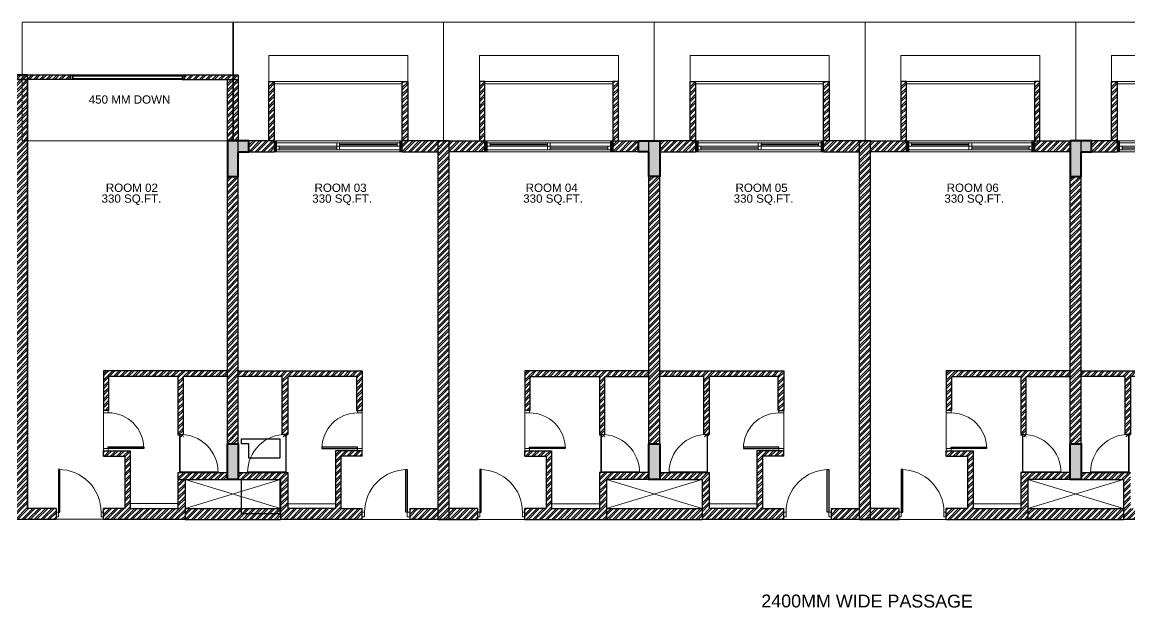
# Model space of a CAD drawing. Header units: millimetres. Extents: x 149548 to 2069915, y -1587483 to -1219800.
# Drawn here: x 1746368 to 1769735, y -1373741 to -1361165 of the extents above; entities that cross this region are included whole.
import ezdxf

# ---------------------------------------------------------------- set-up
doc = ezdxf.new("R2010")
doc.units = ezdxf.units.MM
doc.header["$MEASUREMENT"] = 0
for name, pattern in [('ACAD_ISO02W100', [15, 12, -3]), ('ACAD_ISO03W100', [30, 12, -18]), ('AUDIT_D_060311083008-3', [0, 0]), ('HIDDEN', [0.375, 0.25, -0.125])]:
    doc.linetypes.add(name, pattern=pattern)
doc.layers.add('A-DOOR', color=140, linetype='AUDIT_D_060311083008-3', lineweight=5, transparency=0.5)
doc.layers.add('WINDOW FRAME_MOFA', color=19, linetype='Continuous', lineweight=15, transparency=0.4)
for name, color, linetype in [('A-Symbol', 40, 'Continuous'), ('DOOR_MOFA', 7, 'Continuous'), ('S-STRU. CUTOUT', 3, 'Continuous')]:
    doc.layers.add(name, color=color, linetype=linetype)
for name, color, linetype, lineweight in [('BRICK WALL_MOFA', 8, 'Continuous', 30), ('CONCRETE_MOFA', 230, 'Continuous', 40), ('DIMENSION_MOFA', 62, 'HIDDEN', 15), ('DOOR FRAME_MOFA', 42, 'Continuous', 15), ('DOOR SWING_MOFA', 49, 'ACAD_ISO03W100', 5), ('ELEV_09_MOFA', 37, 'Continuous', 9), ('ELEV_15_MOFA', 31, 'Continuous', 15), ('ELEV_20_MOFA', 51, 'Continuous', 20), ('GLASS_MOFA', 4, 'Continuous', 5), ('GLAZING_MOFA', 141, 'Continuous', 13), ('OVERHEAD LINES_MOFA', 252, 'ACAD_ISO02W100', 9), ('TEXT_MOFA', 222, 'Continuous', 18), ('TOILET FIXTURES_MOFA', 8, 'Continuous', 5)]:
    doc.layers.add(name, color=color, linetype=linetype, lineweight=lineweight)
doc.layers.add('HATCH SOLID_MOFA', color=7, linetype='Continuous', lineweight=5, true_color=0x9c9c9c)
doc.layers.add('HATCH_LIGHT_MOFA', color=7, linetype='Continuous', lineweight=5, true_color=0x5b5b5b)
doc.styles.add('1-100', font='arial.ttf', dxfattribs={"height": 400})
pattern_1 = [(45, (2077931.49, -1366866.46), (-67.35192, 67.35192), []), (45, (2077976.39, -1366866.46), (-67.35192, 67.35192), [])]

# ---------------------------------------------------------------- blocks, each defined once
blk = doc.blocks.new('zw$E70C-flat-2')
at = {"layer": 'HATCH_LIGHT_MOFA', "transparency": 33554687}
h = blk.add_hatch(color=256, dxfattribs=at)
h.dxf.hatch_style = 1
h.paths.add_polyline_path([(15070, -20625), (15520, -20625), (15520, -19875), (15070, -19875)])
h.paths.add_polyline_path([(15070, -8200), (15070, -8950), (15300, -8950), (15300, -8430), (15520, -8430), (15520, -8200)])
h.paths.add_polyline_path([(41740, -8200), (41740, -8950), (41970, -8950), (41970, -8430), (42190, -8430), (42190, -8200)])
h.paths.add_polyline_path([(33080, -8200), (33080, -8950), (32850, -8950), (32850, -8430), (32630, -8430), (32630, -8200)])
h.paths.add_polyline_path([(23960, -8200), (23960, -8950), (24190, -8950), (24190, -8430), (24410, -8430), (24410, -8200)])
h.paths.add_polyline_path([(33080, -26560), (33080, -25810), (32850, -25810), (32850, -26330), (32630, -26330), (32630, -26560)])
h.paths.add_polyline_path([(41740, -26560), (41740, -25810), (41970, -25810), (41970, -26330), (42190, -26330), (42190, -26560)])
h.paths.add_polyline_path([(23960, -26560), (23960, -25810), (24190, -25810), (24190, -26330), (24410, -26330), (24410, -26560)])
h.paths.add_polyline_path([(32850, -19875), (33080, -19875), (33080, -20625), (32850, -20625)])
h.paths.add_polyline_path([(41740, -19875), (41970, -19875), (41970, -20625), (41740, -20625)])
h.paths.add_polyline_path([(23960, -19875), (24190, -19875), (24190, -20625), (23960, -20625)])
h.paths.add_polyline_path([(41740, -14590), (41970, -14590), (41970, -15340), (41740, -15340)])
h.paths.add_polyline_path([(23960, -14590), (24190, -14590), (24190, -15340), (23960, -15340)])
h.paths.add_polyline_path([(32850, -14590), (33080, -14590), (33080, -15340), (32850, -15340)])
at = {"layer": 'CONCRETE_MOFA'}
for points in [[(23960, -8200), (23960, -8950), (24190, -8950), (24190, -8430), (24410, -8430), (24410, -8200)], [(33080, -8200), (33080, -8950), (32850, -8950), (32850, -8430), (32630, -8430), (32630, -8200)], [(41740, -8200), (41740, -8950), (41970, -8950), (41970, -8430), (42190, -8430), (42190, -8200)], [(23960, -14590), (24190, -14590), (24190, -15340), (23960, -15340)], [(32850, -14590), (33080, -14590), (33080, -15340), (32850, -15340)], [(41740, -14590), (41970, -14590), (41970, -15340), (41740, -15340)]]:
    blk.add_lwpolyline(points, close=True, dxfattribs=at)
blk = doc.blocks.new('zw$18A6')
at = {"layer": 'S-STRU. CUTOUT'}
for points in [[(300, 6145), (1107, 6145), (1107, 5735), (450, 5735), (450, 6035), (300, 6035)], [(1105, 4560), (300, 4560), (300, 5285), (1105, 5285)]]:
    blk.add_lwpolyline(points, close=True, dxfattribs=at)
blk = doc.blocks.new('SGE-flat-1')
at = {"layer": 'DOOR FRAME_MOFA'}
for points in [[(337070, -187997), (337120, -187997), (337120, -188097), (337070, -188097)], [(338020, -187997), (338070, -187997), (338070, -188097), (338020, -188097)]]:
    blk.add_lwpolyline(points, close=True, dxfattribs=at)
at = {"layer": 'DOOR SWING_MOFA', "linetype": 'Continuous'}
blk.add_arc((337120, -188097), 900, 270, 0, dxfattribs=at)
at = {"layer": 'DOOR_MOFA'}
blk.add_lwpolyline([(337120, -188097), (337150, -188097), (337150, -188997), (337120, -188997)], close=True, dxfattribs=at)
blk = doc.blocks.new('WG-flat-1')
at = {"layer": 'DOOR FRAME_MOFA'}
for points in [[(338070, -188049), (338070, -188099), (338170, -188099), (338170, -188049)], [(338070, -188849), (338070, -188899), (338170, -188899), (338170, -188849)]]:
    blk.add_lwpolyline(points, close=True, dxfattribs=at)
at = {"layer": 'DOOR SWING_MOFA', "linetype": 'Continuous'}
blk.add_arc((338170, -188099), 750, 270, 0, dxfattribs=at)
at = {"layer": 'DOOR_MOFA'}
blk.add_lwpolyline([(338170, -188099), (338170, -188129), (338920, -188129), (338920, -188099)], close=True, dxfattribs=at)
blk = doc.blocks.new('gsoor-flat-1')
at = {"layer": 'GLASS_MOFA'}
h = blk.add_hatch(color=256, dxfattribs=at)
h.dxf.hatch_style = 1
h.paths.add_polyline_path([(31700, -10299, -0.004445), (31688, -10299), (31688, -10287), (31700, -10287)])
h.paths.add_polyline_path([(31688, -9636), (31688, -9624), (31700, -9624), (31700, -9636)])
for p, q in [((31688, -10299), (31688, -9624)), ((31688, -9636), (31700, -9636)), ((31700, -9624), (32375, -9624)), ((31700, -9636), (31700, -9624)), ((31700, -9636), (32375, -9636)), ((31688, -10287), (31700, -10287)), ((31688, -10299), (31700, -10299)), ((31700, -10299), (31700, -10287))]:
    blk.add_line(p, q, dxfattribs=at)
blk.add_lwpolyline([(31688, -9636), (31700, -9636), (31700, -9624), (31688, -9624)], close=True, dxfattribs=at)
blk.add_arc((31700, -9624), 675, 268.9814, 0, dxfattribs=at)
blk = doc.blocks.new('*U248')
at = {"layer": 'WINDOW FRAME_MOFA'}
h = blk.add_hatch(dxfattribs=at)
h.set_pattern_fill('ANSI31', color=256, scale=100, angle=180)
h.set_pattern_definition([(45, (16019.125, 104858.141), (-8.8388348, 8.8388348), [])])
h.paths.add_polyline_path([(-2700, 230), (-2650, 230), (-2650, 150), (-2650, 0), (-2700, 0)])
h = blk.add_hatch(dxfattribs=at)
h.set_pattern_fill('ANSI31', color=256, scale=100, angle=180)
h.set_pattern_definition([(45, (15470.663, 104858.141), (-8.8388348, 8.8388348), [])])
h.paths.add_polyline_path([(0, 0), (-50, 0), (-50, 230), (0, 230)])
at = {"layer": 'GLAZING_MOFA'}
for points in [[(-1379, 84), (-2593, 84), (-2593, 72), (-1379, 72)], [(-107, 159), (-1321, 159), (-1321, 147), (-107, 147)]]:
    blk.add_lwpolyline(points, close=True, dxfattribs=at)
at = {"layer": 'WINDOW FRAME_MOFA'}
for p, q in [((-1379, 115), (-2593, 115)), ((-107, 190), (-1321, 190)), ((-1321, 115), (-107, 115))]:
    blk.add_line(p, q, dxfattribs=at)
for points in [[(-2650, 230), (-2700, 230), (-2700, 0), (-2650, 0)], [(0, 230), (-2700, 230), (-2700, 0), (0, 0)], [(-50, 190), (-2650, 190), (-2650, 40), (-50, 40)], [(-2650, 115), (-2593, 115), (-2593, 40), (-2650, 40)], [(-1379, 190), (-1321, 190), (-1321, 115), (-1379, 115)], [(-1321, 115), (-1379, 115), (-1379, 40), (-1321, 40)], [(-50, 190), (-107, 190), (-107, 115), (-50, 115)], [(0, 230), (-50, 230), (-50, 0), (0, 0)]]:
    blk.add_lwpolyline(points, close=True, dxfattribs=at)

msp = doc.modelspace()

# ---------------------------------------------------------------- hatches: boundary and pattern name
at = {"layer": 'HATCH SOLID_MOFA'}
h = msp.add_hatch(dxfattribs=at)
h.set_pattern_fill('ANSI32', color=256, scale=10)
h.set_pattern_definition(pattern_1)
h.paths.add_polyline_path([(1750698.04, -1362275.38), (1750928.04, -1362275.38), (1750928.04, -1363664.09), (1750698.04, -1363664.09)])
h.paths.add_polyline_path([(1741808.04, -1363665.38), (1741808.04, -1362276.66), (1742038.04, -1362276.66), (1742038.04, -1363665.38), (1741808.04, -1363665.38)])
h.paths.add_polyline_path([(1746253.04, -1362275.38), (1746483.04, -1362275.38), (1746483.04, -1363665.38), (1746253.04, -1363665.38)])
h = msp.add_hatch(dxfattribs=at)
h.set_pattern_fill('ANSI32', color=256, scale=10)
h.set_pattern_definition(pattern_1)
h.paths.add_polyline_path([(1746368.11, -1362375.38), (1746368.11, -1362275.38), (1747440.61, -1362275.38), (1747440.61, -1362375.38)])
h.paths.add_polyline_path([(1749740.54, -1362375.38), (1749740.54, -1362275.38), (1750928.04, -1362275.38), (1750928.04, -1362375.38)])
h = msp.add_hatch(dxfattribs=at)
h.set_pattern_fill('ANSI32', color=256, scale=10)
h.set_pattern_definition(pattern_1)
h.paths.add_polyline_path([(1776725.63, -1362415.38), (1776610.63, -1362415.38), (1776610.63, -1362465.38), (1776610.63, -1363665.05), (1776725.63, -1363665.05)])
h.paths.add_polyline_path([(1773910.63, -1362415.38), (1773795.63, -1362415.38), (1773795.63, -1363665.05), (1773910.63, -1363665.05)])
h.paths.add_polyline_path([(1772165.59, -1363665.05), (1772280.59, -1363665.05), (1772280.59, -1362415.38), (1772165.59, -1362415.38), (1772165.59, -1362465.38)])
h.paths.add_polyline_path([(1767720.59, -1363665.05), (1767835.59, -1363665.05), (1767835.59, -1362415.38), (1767720.59, -1362415.38), (1767720.59, -1362465.38)])
h.paths.add_polyline_path([(1769465.59, -1362415.38), (1769350.59, -1362415.38), (1769350.59, -1363665.05), (1769465.59, -1363665.05)])
h.paths.add_polyline_path([(1764905.59, -1363665.05), (1765020.59, -1363665.05), (1765020.59, -1362415.38), (1764905.59, -1362415.38)])
h.paths.add_polyline_path([(1763390.54, -1362415.38), (1763275.54, -1362415.38), (1763275.54, -1362465.38), (1763275.54, -1363665.05), (1763390.54, -1363665.05)])
h.paths.add_polyline_path([(1760460.54, -1363665.05), (1760575.54, -1363665.05), (1760575.54, -1362415.38), (1760460.54, -1362415.38)])
h.paths.add_polyline_path([(1758830.54, -1363665.05), (1758945.54, -1363665.05), (1758945.54, -1362415.38), (1758830.54, -1362415.38), (1758830.54, -1362465.38)])
h.paths.add_polyline_path([(1756015.54, -1363665.05), (1756130.54, -1363665.05), (1756130.54, -1362415.38), (1756015.54, -1362415.38)])
h.paths.add_polyline_path([(1754500.5, -1362415.38), (1754385.5, -1362415.38), (1754385.5, -1362465.38), (1754385.5, -1363665.05), (1754500.5, -1363665.05)])
h.paths.add_polyline_path([(1751570.5, -1363665.05), (1751685.5, -1363665.05), (1751685.5, -1362415.38), (1751570.5, -1362415.38)])
h = msp.add_hatch(dxfattribs=at)
h.set_pattern_fill('ANSI32', color=256, scale=10)
h.set_pattern_definition(pattern_1)
h.paths.add_polyline_path([(1741808.04, -1370805.38), (1741808.04, -1364595.38), (1742038.04, -1364595.38), (1742038.04, -1368515.38), (1744653.04, -1368515.38), (1744653.04, -1369350.38), (1744538.04, -1369350.38), (1744538.04, -1368630.38), (1743080.54, -1368630.38), (1743080.54, -1369855.38), (1742965.54, -1369855.38), (1742965.54, -1368630.38), (1742038.04, -1368630.38), (1742038.04, -1370655.38), (1743080.54, -1370655.38), (1743080.54, -1371415.38), (1744088.04, -1371415.38), (1744088.04, -1370315.38), (1744088.04, -1370200.38), (1744653.04, -1370200.38), (1744653.04, -1370315.38), (1744203.04, -1370315.38), (1744203.04, -1371415.38), (1744653.04, -1371415.38), (1744653.04, -1371645.38), (1742930.54, -1371645.38), (1742930.54, -1370805.38), (1741808.04, -1370805.38)])
h.paths.add_polyline_path([(1748083.04, -1369349.09), (1748083.04, -1368514.09), (1750698, -1368514.09), (1750698, -1368629.09), (1749770.54, -1368629.09), (1749770.54, -1369904.09), (1749655.54, -1369904.09), (1749655.54, -1368629.09), (1748198.04, -1368629.09), (1748198.04, -1369349.09), (1748083.04, -1369349.09)])
h.paths.add_polyline_path([(1748083.04, -1371644.09), (1748083.04, -1371414.09), (1748533.04, -1371414.09), (1748533.04, -1370314.09), (1748083.04, -1370314.09), (1748083.04, -1370199.09), (1748648.04, -1370199.09), (1748648.04, -1370314.09), (1748648.04, -1371414.09), (1749655.54, -1371414.09), (1749655.54, -1370805.38), (1749805.5, -1370805.38), (1749805.54, -1370805.39), (1749805.54, -1371415.36), (1749805.5, -1371415.38), (1749805.54, -1371415.38), (1749805.54, -1371644.09)])
h.paths.add_polyline_path([(1746253.04, -1371644.09), (1746253.04, -1371415.38), (1746253.09, -1371415.38), (1746253.09, -1370315.38), (1746253.04, -1370315.38), (1746253.04, -1364595.38), (1746483.04, -1364595.38), (1746483.04, -1369114.09), (1746483.04, -1369126.09), (1746483.04, -1369714.09), (1746483.04, -1370302.09), (1746483.04, -1370314.09), (1746483, -1370314.09), (1746483, -1371414.09), (1746483.04, -1371414.09), (1746483.04, -1371415.38), (1746483.04, -1371644.09)])
h.paths.add_polyline_path([(1746253.04, -1363665.38), (1746483.04, -1363665.38), (1746483.04, -1363895.38), (1746483.04, -1364594.09), (1746253.04, -1364594.09)])
h.paths.add_polyline_path([(1745653.04, -1371645.38), (1745653.04, -1371415.38), (1745673.09, -1371415.38), (1746253.04, -1371415.38), (1746253.04, -1371644.09), (1746483.04, -1371644.09), (1746483.04, -1371645.38)])
h.paths.add_polyline_path([(1749655.54, -1370805.38), (1749655.54, -1370654.09), (1750698, -1370654.09), (1750698, -1370805.38)])
h.paths.add_polyline_path([(1746483.04, -1371644.09), (1746483.04, -1371414.09), (1747063, -1371414.09), (1747083.04, -1371414.09), (1747083.04, -1371644.09)])
h.paths.add_polyline_path([(1741808.04, -1364595.38), (1741808.04, -1364415.38), (1742038.04, -1364415.38), (1742038.04, -1364595.38)])
h = msp.add_hatch(dxfattribs=at)
h.set_pattern_fill('ANSI32', color=256, scale=10)
h.set_pattern_definition(pattern_1)
h.paths.add_polyline_path([(1774753.13, -1368645.38), (1774753.13, -1368515.38), (1777368.13, -1368515.38), (1777368.13, -1366125.38), (1777598.13, -1366125.38), (1777598.13, -1368645.38), (1777368.13, -1368645.38), (1777368.13, -1368630.38), (1776440.63, -1368630.38), (1776440.63, -1368645.38), (1776325.63, -1368645.38), (1776325.63, -1368630.38), (1774868.13, -1368630.38), (1774868.13, -1368645.38)])
h.paths.add_polyline_path([(1755373, -1371645.38), (1755373, -1363665.38), (1756130.54, -1363665.38), (1756130.54, -1363895.38), (1755373.04, -1363895.38), (1755373.04, -1371415.38)])
h.paths.add_polyline_path([(1773153.09, -1371645.38), (1773153.09, -1363665.38), (1773910.63, -1363665.38), (1773910.63, -1363895.38), (1773153.13, -1363895.38), (1773153.13, -1371415.38)])
h.paths.add_polyline_path([(1764263.04, -1371645.38), (1764263.04, -1363665.38), (1765020.59, -1363665.38), (1765020.59, -1363895.38), (1764263.09, -1363895.38), (1764263.09, -1371415.38)])
h.paths.add_polyline_path([(1754385.5, -1363895.38), (1754385.5, -1363665.38), (1755143.04, -1363665.38), (1755143.04, -1371415.38), (1755143, -1371415.38), (1755143, -1363895.38)])
h.paths.add_polyline_path([(1763275.54, -1363895.38), (1763275.54, -1363665.38), (1764033.09, -1363665.38), (1764033.09, -1371415.38), (1764033.04, -1371415.38), (1764033.04, -1363895.38)])
h.paths.add_polyline_path([(1772165.59, -1363895.38), (1772165.59, -1363665.38), (1772923.13, -1363665.38), (1772923.13, -1371415.38), (1772923.09, -1371415.38), (1772923.09, -1363895.38)])
h.paths.add_polyline_path([(1750928.04, -1370805.38), (1750928.04, -1370655.38), (1751970.5, -1370655.38), (1751970.5, -1371415.38), (1752978, -1371415.38), (1752978, -1370315.38), (1752978, -1370200.38), (1753543, -1370200.38), (1753543, -1370315.38), (1753093, -1370315.38), (1753093, -1371415.38), (1753543, -1371415.38), (1753543, -1371645.38), (1751820.5, -1371645.38), (1751820.5, -1370805.38)])
h.paths.add_polyline_path([(1768708.09, -1370805.38), (1768708.09, -1370655.38), (1769750.59, -1370655.38), (1769750.59, -1371415.38), (1770758.09, -1371415.38), (1770758.09, -1370315.38), (1770758.09, -1370200.38), (1771323.09, -1370200.38), (1771323.09, -1370315.38), (1770873.09, -1370315.38), (1770873.09, -1371415.38), (1771323.09, -1371415.38), (1771323.09, -1371645.38), (1769600.59, -1371645.38), (1769600.59, -1370805.38), (1768708.09, -1370805.38)])
h.paths.add_polyline_path([(1756973.04, -1371645.38), (1756973.04, -1371415.38), (1757423.04, -1371415.38), (1757423.04, -1370315.38), (1756973.04, -1370315.38), (1756973.04, -1370200.38), (1757538.04, -1370200.38), (1757538.04, -1370315.38), (1757538.04, -1371415.38), (1758545.54, -1371415.38), (1758545.54, -1370655.38), (1759588.04, -1370655.38), (1759588.04, -1370805.38), (1758695.54, -1370805.38), (1758695.54, -1371645.38), (1756973.04, -1371645.38)])
h.paths.add_polyline_path([(1765863.09, -1371645.38), (1765863.09, -1371415.38), (1766313.09, -1371415.38), (1766313.09, -1370315.38), (1765863.09, -1370315.38), (1765863.09, -1370200.38), (1766428.09, -1370200.38), (1766428.09, -1370315.38), (1766428.09, -1371415.38), (1767435.59, -1371415.38), (1767435.59, -1370655.38), (1768478.04, -1370655.38), (1768478.04, -1370805.38), (1767585.59, -1370805.38), (1767585.59, -1371645.38)])
h.paths.add_polyline_path([(1774753.13, -1371645.38), (1774753.13, -1371415.38), (1775203.13, -1371415.38), (1775203.13, -1370315.38), (1774753.13, -1370315.38), (1774753.13, -1370200.38), (1775318.13, -1370200.38), (1775318.13, -1370315.38), (1775318.13, -1371415.38), (1776325.63, -1371415.38), (1776325.63, -1370655.38), (1777368.04, -1370655.38), (1777368.04, -1370805.38), (1776475.63, -1370805.38), (1776475.63, -1371645.38)])
h.paths.add_polyline_path([(1759818.04, -1370805.38), (1759818.04, -1370655.38), (1760860.54, -1370655.38), (1760860.54, -1371415.38), (1761868.04, -1371415.38), (1761868.04, -1370315.38), (1761868.04, -1370200.38), (1762433.04, -1370200.38), (1762433.04, -1370315.38), (1761983.04, -1370315.38), (1761983.04, -1371415.38), (1762433.04, -1371415.38), (1762433.04, -1371645.38), (1760710.54, -1371645.38), (1760710.54, -1370805.38)])
h.paths.add_polyline_path([(1772923.13, -1368645.38), (1772923.13, -1363665.38), (1773038.13, -1363665.38), (1773153.09, -1363665.38), (1773153.09, -1368645.38)])
h.paths.add_polyline_path([(1764033.2, -1371645.38), (1764033.09, -1363665.38), (1764148.09, -1363665.38), (1764263.04, -1363665.38), (1764263.15, -1371645.38)])
h.paths.add_polyline_path([(1755143.04, -1368645.38), (1755143.04, -1363665.38), (1755258.04, -1363665.38), (1755373, -1363665.38), (1755373, -1368645.38)])
h.paths.add_polyline_path([(1759588.04, -1368645.38), (1759588.04, -1364415.38), (1759818.04, -1364415.38), (1759818.04, -1368645.38), (1759588.04, -1368645.38)])
h.paths.add_polyline_path([(1768478.09, -1368515.38), (1768478.09, -1364415.38), (1768708.09, -1364415.38), (1768708.09, -1368645.38), (1768478.09, -1368645.38)])
h.paths.add_polyline_path([(1750698, -1368629.09), (1750698, -1368514.09), (1750698.04, -1368514.09), (1750698.04, -1364415.38), (1750928, -1364415.38), (1750928, -1368515.38), (1750928.04, -1368515.38), (1750928.04, -1368630.38), (1750928, -1368630.38), (1750928, -1368645.38), (1750698.04, -1368645.38), (1750698.04, -1368629.09)])
h.paths.add_polyline_path([(1772923.13, -1371645.38), (1772923.13, -1368645.38), (1773153.09, -1368645.38), (1773153.09, -1371645.38)])
h.paths.add_polyline_path([(1755143.04, -1371645.38), (1755143.04, -1368645.38), (1755373, -1368645.38), (1755373, -1371645.38)])
h.paths.add_polyline_path([(1768478.09, -1370055.38), (1768478.09, -1368645.38), (1768708.09, -1368645.38), (1768708.09, -1370805.38), (1768708.04, -1370805.38), (1768708.04, -1370055.38)])
h.paths.add_polyline_path([(1756973.04, -1368645.38), (1756973.04, -1368515.38), (1759588.04, -1368515.38), (1759588.04, -1368630.38), (1758660.54, -1368630.38), (1758660.54, -1368645.38), (1758545.54, -1368645.38), (1758545.54, -1368630.38), (1757088.04, -1368630.38), (1757088.04, -1368645.38)])
h.paths.add_polyline_path([(1768708.09, -1368630.38), (1768708.09, -1368515.38), (1771323.09, -1368515.38), (1771323.09, -1368645.38), (1771208.09, -1368645.38), (1771208.09, -1368630.38), (1769750.59, -1368630.38), (1769750.59, -1368645.38), (1769635.59, -1368645.38), (1769635.59, -1368630.38), (1768708.09, -1368630.38)])
h.paths.add_polyline_path([(1750928.04, -1368630.38), (1750928.04, -1368515.38), (1753543, -1368515.38), (1753543, -1368645.38), (1753428, -1368645.38), (1753428, -1368630.38), (1751970.5, -1368630.38), (1751970.5, -1368645.38), (1751855.5, -1368645.38), (1751855.5, -1368630.38)])
h.paths.add_polyline_path([(1765863.09, -1368515.38), (1768478.09, -1368515.38), (1768478.09, -1368630.38), (1767550.59, -1368630.38), (1767550.59, -1368645.38), (1767435.59, -1368645.38), (1767435.59, -1368630.38), (1765978.09, -1368630.38), (1765978.09, -1368645.38), (1765863.09, -1368645.38)])
h.paths.add_polyline_path([(1759818.04, -1368630.38), (1759818.04, -1368515.38), (1762433.04, -1368515.38), (1762433.04, -1368645.38), (1762318.04, -1368645.38), (1762318.04, -1368630.38), (1760860.54, -1368630.38), (1760860.54, -1368645.38), (1760745.54, -1368645.38), (1760745.54, -1368630.38)])
h.paths.add_polyline_path([(1759588.04, -1370055.38), (1759588.04, -1368645.38), (1759818.04, -1368645.38), (1759818.04, -1370055.38)])
h.paths.add_polyline_path([(1750698.04, -1370055.38), (1750698.04, -1368645.38), (1750928, -1368645.38), (1750928, -1370055.38)])
h.paths.add_polyline_path([(1777368.13, -1370055.38), (1777368.13, -1368645.38), (1777598.13, -1368645.38), (1777598.13, -1370055.38)])
h.paths.add_polyline_path([(1776610.63, -1363895.38), (1776610.63, -1363665.38), (1777368.04, -1363665.38), (1777368.04, -1363895.38)])
h.paths.add_polyline_path([(1767720.59, -1363895.38), (1767720.59, -1363665.38), (1768478.09, -1363665.38), (1768478.09, -1363895.38)])
h.paths.add_polyline_path([(1759818.04, -1363895.38), (1759818.04, -1363665.38), (1760575.54, -1363665.38), (1760575.54, -1363895.38)])
h.paths.add_polyline_path([(1758545.54, -1369905.38), (1758545.54, -1368645.38), (1758660.54, -1368645.38), (1758660.54, -1369905.38)])
h.paths.add_polyline_path([(1776325.63, -1369905.38), (1776325.63, -1368645.38), (1776440.63, -1368645.38), (1776440.63, -1369905.38)])
h.paths.add_polyline_path([(1751855.5, -1369905.38), (1751855.5, -1368645.38), (1751970.5, -1368645.38), (1751970.5, -1369905.38)])
h.paths.add_polyline_path([(1760745.54, -1369905.38), (1760745.54, -1368645.38), (1760860.54, -1368645.38), (1760860.54, -1369905.38)])
h.paths.add_polyline_path([(1767435.59, -1369905.38), (1767435.59, -1368645.38), (1767550.59, -1368645.38), (1767550.59, -1369905.38)])
h.paths.add_polyline_path([(1769635.59, -1369905.38), (1769635.59, -1368645.38), (1769750.59, -1368645.38), (1769750.59, -1369905.38)])
h.paths.add_polyline_path([(1755373, -1371645.38), (1755373, -1371415.38), (1755953, -1371415.38), (1755973.04, -1371415.38), (1755973.04, -1371645.38)])
h.paths.add_polyline_path([(1754543, -1371645.38), (1754543, -1371415.38), (1754563.04, -1371415.38), (1755143.04, -1371415.38), (1755143.04, -1371645.38), (1754543, -1371645.38)])
h.paths.add_polyline_path([(1763433.04, -1371645.38), (1763433.04, -1371415.38), (1763453.09, -1371415.38), (1764033.09, -1371415.38), (1764033.09, -1371645.38), (1763433.04, -1371645.38)])
h.paths.add_polyline_path([(1764263.04, -1371645.38), (1764263.04, -1371415.38), (1764843.04, -1371415.38), (1764863.09, -1371415.38), (1764863.09, -1371645.38)])
h.paths.add_polyline_path([(1772323.09, -1371645.38), (1772323.09, -1371415.38), (1772343.13, -1371415.38), (1772923.13, -1371415.38), (1772923.13, -1371645.38), (1772323.09, -1371645.38)])
h.paths.add_polyline_path([(1773153.09, -1371645.38), (1773153.09, -1371415.38), (1773733.09, -1371415.38), (1773753.13, -1371415.38), (1773753.13, -1371645.38)])
h.paths.add_polyline_path([(1768928.09, -1363895.38), (1768928.09, -1363665.38), (1769465.59, -1363665.38), (1769465.59, -1363895.38)])
h.paths.add_polyline_path([(1758830.54, -1363895.38), (1758830.54, -1363665.38), (1759368.04, -1363665.38), (1759368.04, -1363895.38)])
h.paths.add_polyline_path([(1751148.04, -1363895.38), (1751148.04, -1363665.38), (1751685.5, -1363665.38), (1751685.5, -1363895.38)])
h.paths.add_polyline_path([(1765863.09, -1368645.38), (1765978.09, -1368645.38), (1765978.09, -1369350.38), (1765863.09, -1369350.38)])
h.paths.add_polyline_path([(1753428, -1369350.38), (1753428, -1368645.38), (1753543, -1368645.38), (1753543, -1369350.38)])
h.paths.add_polyline_path([(1771208.09, -1369350.38), (1771208.09, -1368645.38), (1771323.09, -1368645.38), (1771323.09, -1369350.38)])
h.paths.add_polyline_path([(1756973.04, -1368645.38), (1757088.04, -1368645.38), (1757088.04, -1369350.38), (1756973.04, -1369350.38)])
h.paths.add_polyline_path([(1762318.04, -1369350.38), (1762318.04, -1368645.38), (1762433.04, -1368645.38), (1762433.04, -1369350.38)])
h.paths.add_polyline_path([(1774753.13, -1368645.38), (1774868.13, -1368645.38), (1774868.13, -1369350.38), (1774753.13, -1369350.38)])
h = msp.add_hatch(dxfattribs=at)
h.set_pattern_fill('ANSI32', color=256, scale=10)
h.set_pattern_definition([(45, (1619208.34, -1457521.81), (-67.35192, 67.35192), []), (45, (1619253.24, -1457521.81), (-67.35192, 67.35192), [])])
h.paths.add_polyline_path([(1767585.59, -1371645.38), (1769600.59, -1371645.38), (1769600.59, -1371415.38), (1767585.59, -1371415.38)])
h.paths.add_polyline_path([(1758695.54, -1371645.38), (1760710.54, -1371645.38), (1760710.54, -1371415.38), (1758695.54, -1371415.38)])
h.paths.add_polyline_path([(1749805.5, -1371645.38), (1751820.5, -1371645.38), (1751820.5, -1371415.38), (1749805.5, -1371415.38)])

# ---------------------------------------------------------------- linework, layer by layer
at = {"layer": 'A-DOOR'}
msp.add_line((1749701.64, -1369854.22), (1749701.64, -1370654.09), dxfattribs=at)
at = {"layer": 'BRICK WALL_MOFA'}
for p, q in [((1746483.04, -1362276.66), (1745295.54, -1362276.66)), ((1746253.04, -1362275.38), (1747440.54, -1362275.38)), ((1746483.04, -1371415.38), (1746483.04, -1362276.66)), ((1747390.54, -1362275.38), (1747390.54, -1362375.38)), ((1747440.54, -1362275.38), (1747440.54, -1362375.38)), ((1749740.54, -1362275.38), (1750928.04, -1362275.38)), ((1749740.54, -1362275.38), (1749740.54, -1362375.38)), ((1749790.54, -1362275.38), (1749790.54, -1362375.38)), ((1750928.04, -1362275.38), (1750928.04, -1363664.09)), ((1745295.54, -1362376.66), (1746483.04, -1362376.66)), ((1747440.54, -1362375.38), (1746253.04, -1362375.38)), ((1746483.04, -1362375.38), (1746483.04, -1371414.09)), ((1749740.54, -1362375.38), (1750928.04, -1362375.38)), ((1750698.04, -1368514.09), (1750698.04, -1362375.38)), ((1751685.5, -1363665.38), (1750698, -1363665.38)), ((1750698, -1370805.38), (1750698, -1363665.38)), ((1750828.04, -1363664.09), (1750698.04, -1363665.38)), ((1750928.04, -1370804.09), (1750928.04, -1363664.09)), ((1751685.5, -1363665.38), (1751685.5, -1363895.38)), ((1754385.5, -1363895.38), (1754385.5, -1363665.38)), ((1756130.54, -1363895.38), (1756130.54, -1363665.38)), ((1758830.54, -1363665.38), (1759818.04, -1363665.38)), ((1758830.54, -1363665.38), (1758830.54, -1363895.38)), ((1760575.54, -1363665.38), (1759588.04, -1363665.38)), ((1759588.04, -1370805.38), (1759588.04, -1363665.38)), ((1759818.04, -1370805.38), (1759818.04, -1363665.38)), ((1760575.54, -1363665.38), (1760575.54, -1363895.38)), ((1763275.54, -1363895.38), (1763275.54, -1363665.38)), ((1765020.59, -1363895.38), (1765020.59, -1363665.38)), ((1767720.59, -1363665.38), (1768708.09, -1363665.38)), ((1767720.59, -1363665.38), (1767720.59, -1363895.38)), ((1769465.59, -1363665.38), (1768478.09, -1363665.38)), ((1768478.09, -1370805.38), (1768478.09, -1363665.38)), ((1768708.09, -1370805.38), (1768708.09, -1363665.38)), ((1769465.59, -1363665.38), (1769465.59, -1363895.38)), ((1750928, -1363895.38), (1751685.5, -1363895.38)), ((1755143, -1371415.38), (1755143, -1363895.38)), ((1755143.04, -1371415.38), (1755143.04, -1363895.38)), ((1755373, -1371415.38), (1755373, -1363895.38)), ((1755373.04, -1371415.38), (1755373.04, -1363895.38)), ((1759588.04, -1363895.38), (1758830.54, -1363895.38)), ((1759818.04, -1363895.38), (1760575.54, -1363895.38)), ((1764033.04, -1371415.38), (1764033.04, -1363895.38)), ((1764033.09, -1371415.38), (1764033.09, -1363895.38)), ((1764263.04, -1371415.38), (1764263.04, -1363895.38)), ((1764263.09, -1371415.38), (1764263.09, -1363895.38)), ((1768478.09, -1363895.38), (1767720.59, -1363895.38)), ((1768708.09, -1363895.38), (1769465.59, -1363895.38)), ((1750928, -1368515.38), (1750928, -1364415.38)), ((1759588.04, -1368515.38), (1759588.04, -1364415.38)), ((1759818.04, -1368515.38), (1759818.04, -1364415.38)), ((1768478.09, -1368515.38), (1768478.09, -1364415.38)), ((1768708.09, -1368515.38), (1768708.09, -1364415.38)), ((1750698.04, -1368514.09), (1748083.04, -1368514.09)), ((1748083.04, -1368514.09), (1748083.04, -1369349.09)), ((1750928, -1368515.38), (1753543, -1368515.38)), ((1753543, -1368515.38), (1753543, -1369350.38)), ((1759588.04, -1368515.38), (1756973.04, -1368515.38)), ((1756973.04, -1368515.38), (1756973.04, -1369350.38)), ((1759818.04, -1368515.38), (1762433.04, -1368515.38)), ((1762433.04, -1368515.38), (1762433.04, -1369350.38)), ((1768478.09, -1368515.38), (1765863.09, -1368515.38)), ((1765863.09, -1368515.38), (1765863.09, -1369350.38)), ((1768708.09, -1368515.38), (1771323.09, -1368515.38)), ((1748198.04, -1369349.09), (1748198.04, -1368629.09)), ((1748198.04, -1368629.09), (1749655.54, -1368629.09)), ((1749655.54, -1368629.09), (1749655.54, -1369854.09)), ((1749770.54, -1368629.09), (1750698.04, -1368629.09)), ((1749770.54, -1369854.09), (1749770.54, -1368629.09)), ((1750698.04, -1370654.09), (1750698.04, -1368629.09)), ((1750928, -1370655.38), (1750928, -1368630.38)), ((1753428, -1369350.38), (1753428, -1368630.38)), ((1757088.04, -1369350.38), (1757088.04, -1368630.38)), ((1759588.04, -1370655.38), (1759588.04, -1368630.38)), ((1759818.04, -1370655.38), (1759818.04, -1368630.38)), ((1762318.04, -1369350.38), (1762318.04, -1368630.38)), ((1765978.09, -1369350.38), (1765978.09, -1368630.38)), ((1768478.09, -1370655.38), (1768478.09, -1368630.38)), ((1768708.09, -1370655.38), (1768708.09, -1368630.38)), ((1748198.04, -1369349.09), (1748083.04, -1369349.09)), ((1753428, -1369350.38), (1753543, -1369350.38)), ((1757088.04, -1369350.38), (1756973.04, -1369350.38)), ((1762318.04, -1369350.38), (1762433.04, -1369350.38)), ((1765978.09, -1369350.38), (1765863.09, -1369350.38)), ((1749655.54, -1369854.09), (1749770.54, -1369854.09)), ((1748083.04, -1370199.09), (1748648.04, -1370199.09)), ((1748083.04, -1370314.09), (1748083.04, -1370199.09)), ((1748648.04, -1370199.09), (1748648.04, -1370314.09)), ((1753543, -1370200.38), (1752978, -1370200.38)), ((1752978, -1370200.38), (1752978, -1370315.38)), ((1753543, -1370315.38), (1753543, -1370200.38)), ((1756973.04, -1370200.38), (1757538.04, -1370200.38)), ((1756973.04, -1370315.38), (1756973.04, -1370200.38)), ((1757538.04, -1370200.38), (1757538.04, -1370315.38)), ((1762433.04, -1370200.38), (1761868.04, -1370200.38)), ((1761868.04, -1370200.38), (1761868.04, -1370315.38)), ((1762433.04, -1370315.38), (1762433.04, -1370200.38)), ((1765863.09, -1370200.38), (1766428.09, -1370200.38)), ((1765863.09, -1370315.38), (1765863.09, -1370200.38)), ((1766428.09, -1370200.38), (1766428.09, -1370315.38)), ((1748083.04, -1370314.09), (1748533.04, -1370314.09)), ((1748533.04, -1370314.09), (1748533.04, -1371414.09)), ((1748648.04, -1370314.09), (1748648.04, -1370314.09)), ((1748648.04, -1370314.09), (1748648.04, -1371414.09)), ((1752978, -1370315.38), (1752978, -1370315.38)), ((1752978, -1370315.38), (1752978, -1371415.38)), ((1753543, -1370315.38), (1753093, -1370315.38)), ((1753093, -1370315.38), (1753093, -1371415.38)), ((1756973.04, -1370315.38), (1757423.04, -1370315.38)), ((1757423.04, -1370315.38), (1757423.04, -1371415.38)), ((1757538.04, -1370315.38), (1757538.04, -1370315.38)), ((1757538.04, -1370315.38), (1757538.04, -1371415.38)), ((1761868.04, -1370315.38), (1761868.04, -1370315.38)), ((1761868.04, -1370315.38), (1761868.04, -1371415.38)), ((1762433.04, -1370315.38), (1761983.04, -1370315.38)), ((1761983.04, -1370315.38), (1761983.04, -1371415.38)), ((1765863.09, -1370315.38), (1766313.09, -1370315.38)), ((1766313.09, -1370315.38), (1766313.09, -1371415.38)), ((1766428.09, -1370315.38), (1766428.09, -1370315.38)), ((1766428.09, -1370315.38), (1766428.09, -1371415.38)), ((1749655.54, -1370654.09), (1750698.04, -1370654.09)), ((1749655.54, -1370654.09), (1749655.54, -1371414.09)), ((1750928, -1370655.38), (1751970.5, -1370655.38)), ((1751970.5, -1370655.38), (1751970.5, -1371415.38)), ((1758545.54, -1370655.38), (1758545.54, -1371415.38)), ((1759588.04, -1370655.38), (1758545.54, -1370655.38)), ((1759818.04, -1370655.38), (1760860.54, -1370655.38)), ((1760860.54, -1370655.38), (1760860.54, -1371415.38)), ((1767435.59, -1370655.38), (1767435.59, -1371415.38)), ((1768478.09, -1370655.38), (1767435.59, -1370655.38)), ((1768708.09, -1370655.38), (1769750.59, -1370655.38)), ((1749655.54, -1370805.38), (1750778.04, -1370805.38)), ((1749805.54, -1370804.09), (1749805.54, -1371644.09)), ((1750698, -1370805.38), (1751820.5, -1370805.38)), ((1751820.5, -1370805.38), (1751820.5, -1371645.38)), ((1759818.04, -1370805.38), (1758695.54, -1370805.38)), ((1758695.54, -1370805.38), (1758695.54, -1371645.38)), ((1759588.04, -1370805.38), (1760710.54, -1370805.38)), ((1760710.54, -1370805.38), (1760710.54, -1371645.38)), ((1768708.09, -1370805.38), (1767585.59, -1370805.38)), ((1767585.59, -1370805.38), (1767585.59, -1371645.38)), ((1768478.09, -1370805.38), (1769600.59, -1370805.38)), ((1769600.59, -1370805.38), (1769600.59, -1371645.38)), ((1747083.04, -1371414.09), (1746483.04, -1371414.09)), ((1747083.04, -1371414.09), (1747083.04, -1371644.09)), ((1748083.04, -1371644.09), (1748083.04, -1371414.09)), ((1748533.04, -1371414.09), (1748083.04, -1371414.09)), ((1748648.04, -1371414.09), (1749655.54, -1371414.09)), ((1749805.5, -1371415.38), (1751820.5, -1371415.38)), ((1752978, -1371415.38), (1751970.5, -1371415.38)), ((1753093, -1371415.38), (1753543, -1371415.38)), ((1753543, -1371645.38), (1753543, -1371415.38)), ((1754543, -1371415.38), (1755143, -1371415.38)), ((1754543, -1371415.38), (1754543, -1371645.38)), ((1755973.04, -1371415.38), (1755373.04, -1371415.38)), ((1755973.04, -1371415.38), (1755973.04, -1371645.38)), ((1756973.04, -1371645.38), (1756973.04, -1371415.38)), ((1757423.04, -1371415.38), (1756973.04, -1371415.38)), ((1757538.04, -1371415.38), (1758545.54, -1371415.38)), ((1758695.54, -1371415.38), (1760710.54, -1371415.38)), ((1761868.04, -1371415.38), (1760860.54, -1371415.38)), ((1761983.04, -1371415.38), (1762433.04, -1371415.38)), ((1762433.04, -1371645.38), (1762433.04, -1371415.38)), ((1763433.04, -1371415.38), (1764033.04, -1371415.38)), ((1763433.04, -1371415.38), (1763433.04, -1371645.38)), ((1764863.09, -1371415.38), (1764263.09, -1371415.38)), ((1764863.09, -1371415.38), (1764863.09, -1371645.38)), ((1765863.09, -1371645.38), (1765863.09, -1371415.38)), ((1766313.09, -1371415.38), (1765863.09, -1371415.38)), ((1766428.09, -1371415.38), (1767435.59, -1371415.38)), ((1767585.59, -1371415.38), (1769600.59, -1371415.38)), ((1746483.04, -1371645.38), (1745653.04, -1371645.38)), ((1746253.04, -1371644.09), (1747083.04, -1371644.09)), ((1748083.04, -1371644.09), (1749805.54, -1371644.09)), ((1749805.5, -1371645.38), (1751820.5, -1371645.38)), ((1753543, -1371645.38), (1751820.5, -1371645.38)), ((1755373, -1371645.38), (1754543, -1371645.38)), ((1755143.04, -1371645.38), (1755973.04, -1371645.38)), ((1756973.04, -1371645.38), (1758695.54, -1371645.38)), ((1758695.54, -1371645.38), (1760710.54, -1371645.38)), ((1762433.04, -1371645.38), (1760710.54, -1371645.38)), ((1764263.04, -1371645.38), (1763433.04, -1371645.38)), ((1764033.09, -1371645.38), (1764863.09, -1371645.38)), ((1765863.09, -1371645.38), (1767585.59, -1371645.38)), ((1767585.59, -1371645.38), (1769600.59, -1371645.38)), ((1771323.09, -1371645.38), (1769600.59, -1371645.38))]:
    msp.add_line(p, q, dxfattribs=at)
for points in [[(1747440.54, -1362275.38), (1749740.54, -1362275.38), (1749740.54, -1362375.38), (1747440.54, -1362375.38)], [(1751570.5, -1362415.38), (1751685.5, -1362415.38), (1751685.5, -1363665.05), (1751570.5, -1363665.05)], [(1754385.5, -1362415.38), (1754500.5, -1362415.38), (1754500.5, -1363665.05), (1754385.5, -1363665.05)], [(1756130.54, -1362415.38), (1756015.54, -1362415.38), (1756015.54, -1363665.05), (1756130.54, -1363665.05)], [(1758945.54, -1362415.38), (1758830.54, -1362415.38), (1758830.54, -1363665.05), (1758945.54, -1363665.05)], [(1760460.54, -1362415.38), (1760575.54, -1362415.38), (1760575.54, -1363665.05), (1760460.54, -1363665.05)], [(1763275.54, -1362415.38), (1763390.54, -1362415.38), (1763390.54, -1363665.05), (1763275.54, -1363665.05)], [(1765020.59, -1362415.38), (1764905.59, -1362415.38), (1764905.59, -1363665.05), (1765020.59, -1363665.05)], [(1767835.59, -1362415.38), (1767720.59, -1362415.38), (1767720.59, -1363665.05), (1767835.59, -1363665.05)], [(1769350.59, -1362415.38), (1769465.59, -1362415.38), (1769465.59, -1363665.05), (1769350.59, -1363665.05)]]:
    msp.add_lwpolyline(points, close=True, dxfattribs=at)
for points in [[(1755373, -1371645.38), (1755373, -1363665.38), (1754385.5, -1363665.38)], [(1755143.04, -1371645.38), (1755143.04, -1363665.38), (1756130.54, -1363665.38)], [(1764263.04, -1371645.38), (1764263.04, -1363665.38), (1763275.54, -1363665.38)], [(1764033.09, -1371645.38), (1764033.09, -1363665.38), (1765020.59, -1363665.38)], [(1754385.5, -1363895.38), (1755143, -1363895.38)], [(1756130.54, -1363895.38), (1755373.04, -1363895.38)], [(1763275.54, -1363895.38), (1764033.04, -1363895.38)], [(1765020.59, -1363895.38), (1764263.09, -1363895.38)], [(1753428, -1368630.38), (1751970.5, -1368630.38), (1751970.5, -1369855.38), (1751855.5, -1369855.38), (1751855.5, -1368630.38), (1750928, -1368630.38)], [(1757088.04, -1368630.38), (1758545.54, -1368630.38), (1758545.54, -1369855.38), (1758660.54, -1369855.38), (1758660.54, -1368630.38), (1759588.04, -1368630.38)], [(1762318.04, -1368630.38), (1760860.54, -1368630.38), (1760860.54, -1369855.38), (1760745.54, -1369855.38), (1760745.54, -1368630.38), (1759818.04, -1368630.38)], [(1765978.09, -1368630.38), (1767435.59, -1368630.38), (1767435.59, -1369855.38), (1767550.59, -1369855.38), (1767550.59, -1368630.38), (1768478.09, -1368630.38)], [(1771208.09, -1368630.38), (1769750.59, -1368630.38), (1769750.59, -1369855.38), (1769635.59, -1369855.38), (1769635.59, -1368630.38), (1768708.09, -1368630.38)]]:
    msp.add_lwpolyline(points, dxfattribs=at)
at = {"layer": 'ELEV_09_MOFA'}
for p, q in [((1746368.04, -1363664.09), (1746483.04, -1363664.09)), ((1750698.04, -1363664.09), (1750928.04, -1363664.09))]:
    msp.add_line(p, q, dxfattribs=at)
msp.add_lwpolyline([(1750828.04, -1363664.09), (1750828.04, -1361165.38), (1746368.04, -1361165.38), (1746368.04, -1363664.09)], dxfattribs=at)
at = {"layer": 'ELEV_09_MOFA', "ltscale": 25}
for points in [[(1755258, -1363665.38), (1755258, -1361165.38), (1750813.04, -1361165.38), (1750813.04, -1363664.09), (1751570.5, -1363665.38), (1751570.5, -1361865.38), (1754500.5, -1361865.38), (1754500.5, -1363665.38)], [(1755258.04, -1363665.38), (1755258.04, -1361165.38), (1759703, -1361165.38), (1759703, -1363664.09), (1758945.54, -1363665.38), (1758945.54, -1361865.38), (1756015.54, -1361865.38), (1756015.54, -1363665.38)], [(1764148.04, -1363665.38), (1764148.04, -1361165.38), (1759703.09, -1361165.38), (1759703.09, -1363664.09), (1760460.54, -1363665.38), (1760460.54, -1361865.38), (1763390.54, -1361865.38), (1763390.54, -1363665.38)], [(1764148.09, -1363665.38), (1764148.09, -1361165.38), (1768593.04, -1361165.38), (1768593.04, -1363664.09), (1767835.59, -1363665.38), (1767835.59, -1361865.38), (1764905.59, -1361865.38), (1764905.59, -1363665.38)], [(1773038.09, -1363665.38), (1773038.09, -1361165.38), (1768593.13, -1361165.38), (1768593.13, -1363664.09), (1769350.59, -1363665.38), (1769350.59, -1361865.38), (1772280.59, -1361865.38), (1772280.59, -1363665.38)]]:
    msp.add_lwpolyline(points, close=True, dxfattribs=at)
at = {"layer": 'ELEV_15_MOFA'}
for p, q in [((1750828.04, -1363664.09), (1746483.04, -1363664.09)), ((1748083.04, -1370199.09), (1748083.04, -1369349.09)), ((1753543, -1370200.38), (1753543, -1369350.38)), ((1756973.04, -1370200.38), (1756973.04, -1369350.38)), ((1762433.04, -1370200.38), (1762433.04, -1369350.38)), ((1765863.09, -1370200.38), (1765863.09, -1369350.38)), ((1748083.04, -1371644.09), (1747083.04, -1371644.09)), ((1753543, -1371645.38), (1754543, -1371645.38)), ((1756973.04, -1371645.38), (1755973.04, -1371645.38)), ((1762433.04, -1371645.38), (1763433.04, -1371645.38)), ((1765863.09, -1371645.38), (1764863.09, -1371645.38))]:
    msp.add_line(p, q, dxfattribs=at)
at = {"layer": 'ELEV_20_MOFA'}
for points in [[(1751685.5, -1362415.38), (1754385.5, -1362415.38), (1754385.5, -1362465.38), (1751685.5, -1362465.38)], [(1758830.54, -1362415.38), (1756130.54, -1362415.38), (1756130.54, -1362465.38), (1758830.54, -1362465.38)], [(1760575.54, -1362415.38), (1763275.54, -1362415.38), (1763275.54, -1362465.38), (1760575.54, -1362465.38)], [(1767720.59, -1362415.38), (1765020.59, -1362415.38), (1765020.59, -1362465.38), (1767720.59, -1362465.38)], [(1769465.59, -1362415.38), (1772165.59, -1362415.38), (1772165.59, -1362465.38), (1769465.59, -1362465.38)]]:
    msp.add_lwpolyline(points, close=True, dxfattribs=at)
at = {"layer": 'GLASS_MOFA'}
for p, q in [((1747440.54, -1362300.38), (1749740.54, -1362300.38)), ((1747440.54, -1362350.38), (1749740.54, -1362350.38)), ((1751927, -1370655.38), (1751927, -1369855.27)), ((1758589.04, -1370655.38), (1758589.04, -1369855.27)), ((1760817.04, -1370655.38), (1760817.04, -1369855.27)), ((1767479.09, -1370655.38), (1767479.09, -1369855.27)), ((1769707.09, -1370655.38), (1769707.09, -1369855.27))]:
    msp.add_line(p, q, dxfattribs=at)
at = {"layer": 'OVERHEAD LINES_MOFA', "linetype": 'Continuous', "ltscale": 0.5}
for p, q in [((1749805.5, -1371415.38), (1751820.5, -1370805.38)), ((1751820.5, -1371415.38), (1749805.5, -1370805.38)), ((1758695.54, -1371415.38), (1760710.54, -1370805.38)), ((1760710.54, -1371415.38), (1758695.54, -1370805.38)), ((1767585.59, -1371415.38), (1769600.59, -1370805.38)), ((1769600.59, -1371415.38), (1767585.59, -1370805.38))]:
    msp.add_line(p, q, dxfattribs=at)
at = {"layer": 'TOILET FIXTURES_MOFA'}
for points in [[(1748648.04, -1371314.06), (1749655.54, -1371314.06), (1749655.54, -1371414.09), (1748648.04, -1371414.09)], [(1752978, -1371315.34), (1751970.5, -1371315.34), (1751970.5, -1371415.38), (1752978, -1371415.38)], [(1757538.04, -1371315.34), (1758545.54, -1371315.34), (1758545.54, -1371415.38), (1757538.04, -1371415.38)], [(1761868.04, -1371315.34), (1760860.54, -1371315.34), (1760860.54, -1371415.38), (1761868.04, -1371415.38)], [(1766428.09, -1371315.34), (1767435.59, -1371315.34), (1767435.59, -1371415.38), (1766428.09, -1371415.38)]]:
    msp.add_lwpolyline(points, close=True, dxfattribs=at)

# ---------------------------------------------------------------- block references
at = {"layer": 'A-Symbol', "rotation": 180}
for name, p in [('*U248', (1751685.5, -1363665.38)), ('*U248', (1760575.54, -1363665.38)), ('*U248', (1769465.59, -1363665.38)), ('WG-flat-1', (2091612.7, -1558249.42)), ('WG-flat-1', (2100502.74, -1558249.42)), ('SGE-flat-1', (2091612.7, -1559591.29)), ('SGE-flat-1', (2100502.74, -1559591.29))]:
    msp.add_blockref(name, p, dxfattribs=at)
at = {"layer": 'A-Symbol', "xscale": -1}
for name, p, rotation in [('*U248', (1758830.54, -1363665.38), 180), ('*U248', (1767720.59, -1363665.38), 180), ('WG-flat-1', (1410013.34, -1558248.13), 179.999999999942), ('WG-flat-1', (1418903.34, -1558249.42), 180), ('WG-flat-1', (1427793.39, -1558249.42), 180), ('SGE-flat-1', (1410013.34, -1559590), 179.999999999942), ('SGE-flat-1', (1418903.34, -1559591.29), 180), ('SGE-flat-1', (1427793.39, -1559591.29), 180)]:
    msp.add_blockref(name, p, dxfattribs=dict(at, rotation=rotation))
at = {"layer": 'A-Symbol'}
for p, xscale, yscale, zscale, rotation in [((1712131.5, -1382060.38), -1.185185185185185, 1.185185185185185, 1.185185185185185, 179.999999999942), ((1789499.92, -1382063.18), 1.185343222364576, 1.185343222364576, 1.185343222364576, 180), ((1721016.12, -1382063.18), -1.185343222364576, 1.185343222364576, 1.185343222364576, 180), ((1798389.97, -1382063.18), 1.185343222364576, 1.185343222364576, 1.185343222364576, 180), ((1729906.16, -1382063.18), -1.185343222364576, 1.185343222364576, 1.185343222364576, 180), ((1807280.01, -1382063.18), 1.185343222364576, 1.185343222364576, 1.185343222364576, 180)]:
    msp.add_blockref('gsoor-flat-1', p, dxfattribs=dict(at, xscale=xscale, yscale=yscale, zscale=zscale, rotation=rotation))
at = {"layer": 'BRICK WALL_MOFA', "color": 1, "lineweight": 30}
msp.add_blockref('zw$18A6', (1750698.05, -1376090.09), dxfattribs=at)
at = {"layer": 'DIMENSION_MOFA'}
msp.add_blockref('zw$E70C-flat-2', (1726738.04, -1355465.38), dxfattribs=at)

# ---------------------------------------------------------------- texts
at = {"layer": 'TEXT_MOFA', "style": '1-100', "oblique": 0}
for s, height, p in [('450 MM DOWN', 174.7472, (1747772.58, -1362881.99)), ('ROOM 02', 174.747, (1748133.28, -1364741.85)), ('ROOM 03', 174.747, (1752535.35, -1364741.85)), ('ROOM 04', 174.747, (1756989.41, -1364741.85)), ('ROOM 05', 174.747, (1761416.44, -1364741.85)), ('ROOM 06', 174.747, (1765870.87, -1364741.85)), ('330 SQ.FT.', 174.747, (1748042.09, -1364970.02)), ('330 SQ.FT.', 174.747, (1752487.09, -1364970.02)), ('330 SQ.FT.', 174.747, (1756937.09, -1364970.02)), ('330 SQ.FT.', 174.747, (1761377.13, -1364970.02)), ('330 SQ.FT.', 174.747, (1765822.13, -1364970.02)), ('2400MM WIDE PASSAGE', 270, (1761960.4, -1373499.82))]:
    msp.add_text(s, height=height, rotation=359.944685, dxfattribs=at).set_placement(p)

doc.saveas('drawing.dxf')
